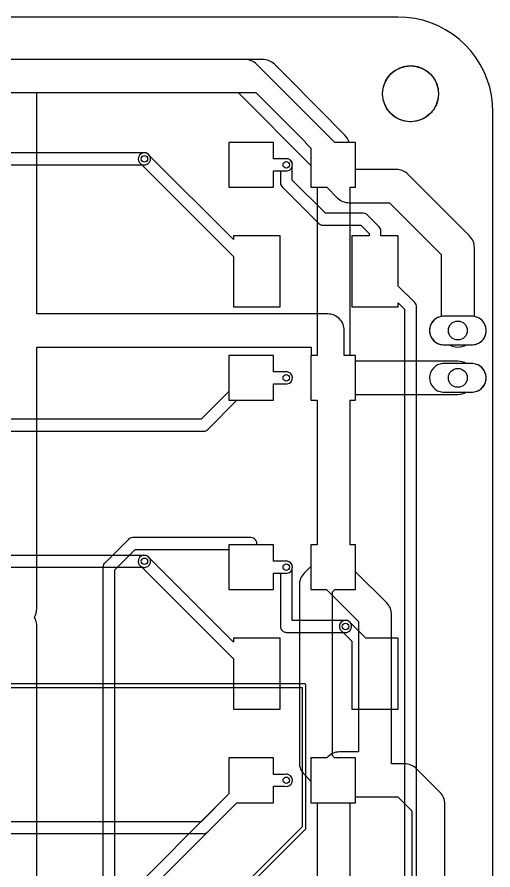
# Model space of a CAD drawing. Header units: millimetres. Extents: x 0 to 174, y 0 to 90.
# Drawn here: x 148.42 to 173.97, y 44.09 to 89.84 of the extents above; entities that cross this region are included whole.
import ezdxf

# ---------------------------------------------------------------- set-up
doc = ezdxf.new("R2010")
doc.units = ezdxf.units.MM

msp = doc.modelspace()

# ---------------------------------------------------------------- linework, layer by layer
at = {"layer": '16_copper'}
for points in [[(171.387, 39.907), (171.387, 47.625, 0.198912), (171.126, 48.254), (169.856, 49.524, 0.198912), (169.228, 49.784), (168.529, 49.784), (168.529, 57.785, 0.198912), (168.269, 58.414), (166.595, 60.087), (166.595, 61.525), (166.306, 61.525), (166.306, 69.285), (166.595, 69.285), (166.595, 69.596), (172.085, 69.596, 0.135739), (172.541, 69.723), (172.884, 69.723, 0.95208), (172.884, 71.247), (172.543, 71.247, 0.136086), (172.085, 71.374), (166.595, 71.374), (166.595, 71.685), (166.306, 71.685), (166.306, 80.715), (166.595, 80.715), (166.595, 83.115), (165.473, 83.115, 0.024856), (165.411, 83.179), (161.284, 87.306, 0.198912), (160.655, 87.567), (128.588, 87.567, 0.198912)], [(128.956, 85.788), (160.287, 85.788), (164.148, 81.927), (164.195, 81.879), (164.195, 80.715), (164.529, 80.715), (164.529, 71.685), (164.195, 71.685), (164.195, 69.285), (164.529, 69.285), (164.529, 61.525), (164.195, 61.525), (164.195, 59.125), (165.05, 59.125, 0.024009), (165.106, 59.061), (166.751, 57.417), (166.751, 50.419), (165.735, 50.419, 0.224091), (165.049, 50.095), (164.195, 50.095), (164.195, 47.695), (166.595, 47.695), (166.595, 48.006), (168.859, 48.006), (169.609, 47.257), (169.609, 40.275)], [(147.157, 67.627), (158.433, 67.627, 0.198912), (158.657, 67.72), (160.222, 69.285), (162.195, 69.285), (162.195, 70.168), (162.797, 70.168, 0.960644), (162.983, 70.796), (162.942, 70.807, 0.111286), (162.797, 70.803), (162.195, 70.803), (162.195, 71.685), (159.795, 71.685), (159.795, 69.757), (158.301, 68.263), (147.157, 68.263, 0.300225)], [(150.567, 32.948), (163.902, 46.283, 0.198912), (163.932, 46.355), (163.932, 53.975, 0.414214), (163.83, 54.077), (147.739, 54.077)]]:
    msp.add_lwpolyline(points, format="xyb", dxfattribs=at)
for points in [[(155.322, 81.911, 1), (155.193, 82.554), (155.177, 82.55), (146.953, 82.55, 0.651733), (146.354, 84.085), (144.476, 84.085, 0.957293), (144.476, 82.285), (145.866, 82.285), (146.143, 82.008, 0.198912), (146.368, 81.915), (155.177, 81.915), (155.193, 81.911), (155.236, 81.905), (155.279, 81.905)], [(162.195, 81.598), (162.797, 81.598, 0.960644), (162.983, 82.226), (162.942, 82.237, 0.111286), (162.797, 82.233), (162.195, 82.233), (162.195, 83.115), (159.795, 83.115), (159.795, 80.715), (162.195, 80.715)], [(172.959, 72.27, 0.906347), (172.884, 73.787), (171.286, 73.787, 0.95208), (171.286, 72.263), (172.884, 72.263)], [(155.322, 60.321, 1), (155.193, 60.964), (155.177, 60.96), (146.953, 60.96, 0.651733), (146.354, 62.495), (144.476, 62.495, 0.957293), (144.476, 60.695), (145.866, 60.695), (146.143, 60.418, 0.198912), (146.368, 60.325), (155.177, 60.325), (155.193, 60.321), (155.236, 60.315), (155.279, 60.315)], [(166.117, 56.828, 1), (165.988, 57.472), (165.972, 57.468), (163.195, 57.468), (163.195, 60.245, 0.567506), (162.797, 60.643), (162.195, 60.643), (162.195, 61.525), (159.795, 61.525), (159.795, 59.125), (162.195, 59.125), (162.195, 60.008), (162.56, 60.008), (162.56, 57.15, 0.414214), (162.877, 56.833), (165.972, 56.833), (165.988, 56.828), (166.031, 56.823), (166.074, 56.823)], [(146.433, 45.462, 0.276593), (147.157, 46.038), (158.433, 46.038, 0.198912), (158.657, 46.13), (160.222, 47.695), (162.195, 47.695), (162.195, 48.578), (162.797, 48.578, 0.960644), (162.983, 49.206), (162.942, 49.217, 0.111286), (162.797, 49.213), (162.195, 49.213), (162.195, 50.095), (159.795, 50.095), (159.795, 48.167), (158.301, 46.672), (147.157, 46.672, 0.300225), (146.354, 47.255), (144.476, 47.255, 0.957293), (144.476, 45.455), (146.354, 45.455)]]:
    msp.add_lwpolyline(points, format="xyb", close=True, dxfattribs=at)
msp.add_lwpolyline([(147.21, 53.873), (163.728, 53.873), (163.728, 46.397), (150.453, 33.122)], dxfattribs=at)
at = {"layer": '1_copper'}
for points in [[(166.306, 39.935), (166.306, 47.695), (166.595, 47.695), (166.595, 50.095), (165.473, 50.095, 0.047541), (165.354, 50.216), (165.354, 59.004, 0.047541), (165.473, 59.125), (166.595, 59.125), (166.595, 61.525), (166.306, 61.525), (166.306, 69.285), (166.595, 69.285), (166.595, 71.685), (165.989, 71.685), (165.989, 73.025, 0.414214), (165.1, 73.914), (149.479, 73.914), (149.479, 85.788), (161.239, 85.788), (163.865, 83.162, 0.042547), (163.963, 83.045), (164.195, 82.813), (164.195, 80.715), (165.043, 80.715), (165.614, 80.143, 0.198912), (166.243, 79.883), (168.415, 79.883), (171.196, 77.102), (171.196, 73.777, 0.897229), (171.286, 72.263), (171.628, 72.263, 0.276793), (172.542, 72.263), (172.884, 72.263, 0.897229), (172.974, 73.777), (172.974, 77.47, 0.198912), (172.714, 78.099), (169.412, 81.401, 0.198912), (168.783, 81.661), (166.611, 81.661), (166.595, 81.677), (166.595, 83.115), (166.249, 83.115, 0.127291), (166.024, 83.499), (165.319, 84.204, 0.043166), (165.221, 84.322), (162.236, 87.306, 0.198912), (161.608, 87.567), (133.032, 87.567, 0.198912)], [(169.863, 13.652), (169.863, 74.295, 0.198912), (169.77, 74.52), (168.89, 75.399), (168.89, 78.105), (167.958, 78.105), (167.958, 78.359, 0.198912), (167.865, 78.584), (167.23, 79.219, 0.198912), (167.005, 79.312), (164.978, 79.312), (163.195, 81.094), (163.195, 81.835, 0.567506), (162.797, 82.233), (162.195, 82.233), (162.195, 83.115), (159.795, 83.115), (159.795, 80.715), (162.195, 80.715), (162.195, 81.598), (162.56, 81.598), (162.56, 80.963, 0.198912), (162.653, 80.738), (164.621, 78.769, 0.198912), (164.846, 78.677), (166.873, 78.677), (167.323, 78.227), (167.323, 78.105), (166.39, 78.105), (166.39, 74.295), (168.89, 74.295), (168.89, 74.501), (169.228, 74.163), (169.228, 13.784)], [(149.479, 37.465), (149.479, 57.15, 0.14531), (149.353, 57.647), (149.355, 57.65, 0.134257), (149.479, 58.103), (149.479, 72.136), (164.211, 72.136), (164.211, 71.685), (164.195, 71.685), (164.195, 69.285), (164.529, 69.285), (164.529, 61.525), (164.195, 61.525), (164.195, 60.361), (164.148, 60.313), (163.836, 60.001, 0.198912), (163.576, 59.373), (163.576, 49.848, 0.198912), (163.836, 49.219), (164.148, 48.907), (164.195, 48.859), (164.195, 47.695), (164.529, 47.695), (164.529, 39.935)], [(153.67, 26.353), (153.67, 60.193), (154.754, 61.278), (159.795, 61.278), (159.795, 59.125), (162.195, 59.125), (162.195, 60.008), (162.797, 60.008, 0.960644), (162.983, 60.636), (162.942, 60.647, 0.111286), (162.797, 60.643), (162.195, 60.643), (162.195, 61.525), (161.29, 61.525, 0.479298), (160.972, 61.913), (154.623, 61.913, 0.198912), (154.398, 61.82), (153.128, 60.55, 0.198912), (153.035, 60.325), (153.035, 26.484)], [(154.623, 42.096), (160.222, 47.695), (162.195, 47.695), (162.195, 48.578), (162.797, 48.578, 0.960644), (162.983, 49.206), (162.942, 49.217, 0.111286), (162.797, 49.213), (162.195, 49.213), (162.195, 50.095), (159.795, 50.095), (159.795, 48.167), (154.08, 42.452, 0.198912)]]:
    msp.add_lwpolyline(points, format="xyb", dxfattribs=at)
for points in [[(162.54, 78.105), (160.04, 78.105), (160.04, 77.899), (155.539, 82.4, 0.960647), (154.963, 82.087), (154.985, 82.05, 0.111287), (155.09, 81.951), (160.04, 77.001), (160.04, 74.295), (162.54, 74.295)], [(162.195, 70.168), (162.797, 70.168, 0.960644), (162.983, 70.796), (162.942, 70.807, 0.111286), (162.797, 70.803), (162.195, 70.803), (162.195, 71.685), (159.795, 71.685), (159.795, 69.285), (162.195, 69.285)], [(172.959, 69.73, 0.906347), (172.884, 71.247), (171.286, 71.247, 0.95208), (171.286, 69.723), (172.884, 69.723)], [(162.54, 56.515), (160.04, 56.515), (160.04, 56.309), (155.539, 60.81, 0.960647), (154.963, 60.497), (154.985, 60.46, 0.111287), (155.09, 60.361), (160.04, 55.411), (160.04, 52.705), (162.54, 52.705)], [(168.89, 56.515), (167.137, 56.515), (166.334, 57.318, 0.960647), (165.758, 57.005), (165.78, 56.968, 0.111287), (165.885, 56.869), (166.39, 56.363), (166.39, 52.705), (168.89, 52.705)]]:
    msp.add_lwpolyline(points, format="xyb", close=True, dxfattribs=at)
at = {"layer": 'drills_NPTH'}
msp.add_circle((169.545, 85.725), 1.5, dxfattribs=at)
at = {"layer": 'drills_PTH'}
for centre in [(172.085, 73.025), (172.085, 70.485)]:
    msp.add_circle(centre, 0.508, dxfattribs=at)
at = {"layer": 'drills_via_1_16'}
for centre in [(155.258, 82.233), (162.877, 81.915), (162.877, 70.485), (155.258, 60.643), (162.877, 60.325), (166.053, 57.15), (162.877, 48.895)]:
    msp.add_circle(centre, 0.175, dxfattribs=at)
at = {"layer": 'holes'}
msp.add_lwpolyline([(171.045, 85.671), (171.037, 85.565), (171.022, 85.459), (170.999, 85.354), (170.969, 85.251), (170.932, 85.151), (170.887, 85.053), (170.836, 84.959), (170.778, 84.869), (170.714, 84.783), (170.644, 84.702), (170.568, 84.626), (170.487, 84.556), (170.401, 84.492), (170.311, 84.434), (170.217, 84.383), (170.119, 84.338), (170.019, 84.301), (169.916, 84.271), (169.811, 84.248), (169.705, 84.233), (169.599, 84.225), (169.491, 84.225), (169.385, 84.233), (169.279, 84.248), (169.174, 84.271), (169.071, 84.301), (168.971, 84.338), (168.873, 84.383), (168.779, 84.434), (168.689, 84.492), (168.603, 84.556), (168.522, 84.626), (168.446, 84.702), (168.376, 84.783), (168.312, 84.869), (168.254, 84.959), (168.203, 85.053), (168.158, 85.151), (168.121, 85.251), (168.091, 85.354), (168.068, 85.459), (168.053, 85.565), (168.045, 85.671), (168.045, 85.779), (168.053, 85.885), (168.068, 85.992), (168.091, 86.096), (168.121, 86.199), (168.158, 86.299), (168.203, 86.397), (168.254, 86.491), (168.312, 86.581), (168.376, 86.667), (168.446, 86.748), (168.522, 86.824), (168.603, 86.894), (168.689, 86.958), (168.779, 87.016), (168.873, 87.067), (168.971, 87.112), (169.071, 87.149), (169.174, 87.179), (169.279, 87.202), (169.385, 87.217), (169.491, 87.225), (169.599, 87.225), (169.705, 87.217), (169.811, 87.202), (169.916, 87.179), (170.019, 87.149), (170.119, 87.112), (170.217, 87.067), (170.311, 87.016), (170.401, 86.958), (170.487, 86.894), (170.568, 86.824), (170.644, 86.748), (170.714, 86.667), (170.778, 86.581), (170.836, 86.491), (170.887, 86.397), (170.932, 86.299), (170.969, 86.199), (170.999, 86.096), (171.022, 85.992), (171.037, 85.885), (171.045, 85.779), (171.045, 85.671)], close=True, dxfattribs=at)
at = {"layer": 'outline'}
msp.add_lwpolyline([(173.97, 5.08), (173.97, 84.76), (173.951, 85.203), (173.893, 85.642), (173.797, 86.075), (173.664, 86.497), (173.494, 86.907), (173.289, 87.3), (173.051, 87.674), (172.782, 88.025), (172.482, 88.352), (172.155, 88.652), (171.804, 88.921), (171.43, 89.159), (171.037, 89.364), (170.627, 89.534), (170.205, 89.667), (169.772, 89.763), (169.333, 89.821), (168.89, 89.84), (5.08, 89.84)], dxfattribs=at)

doc.saveas('drawing.dxf')
